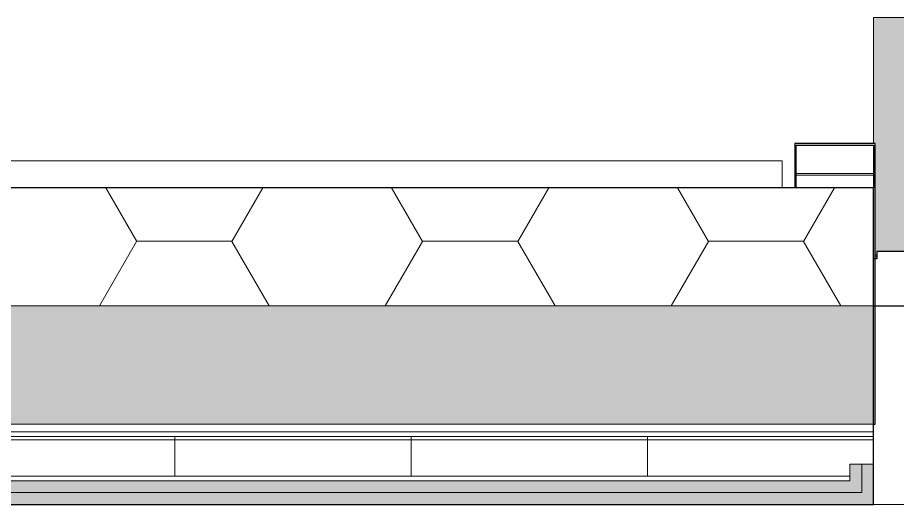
# Model space of a CAD drawing. Header units: millimetres. Extents: x 155920 to 295199, y -4084 to 97293.
# Drawn here: x 193572 to 194689, y 34245 to 34863 of the extents above; entities that cross this region are included whole.
import ezdxf

# ---------------------------------------------------------------- set-up
doc = ezdxf.new("R2010")
doc.units = ezdxf.units.MM
doc.header["$MEASUREMENT"] = 0
for name, color, linetype, lineweight in [('A-GLAZ', 7, 'CONTINUOUS', 9), ('A-GLAZ-CURT', 7, 'CONTINUOUS', 9), ('A-GLAZ-CWMG', 7, 'CONTINUOUS', 9), ('A-WALL', 7, 'CONTINUOUS', 9), ('A-WALL-PATT', 7, 'CONTINUOUS', 25), ('I-WALL', 7, 'CONTINUOUS', 9)]:
    doc.layers.add(name, color=color, linetype=linetype, lineweight=lineweight)

msp = doc.modelspace()

# ---------------------------------------------------------------- hatches: boundary and pattern name
at = {"layer": 'A-GLAZ'}
msp.add_hatch(color=256, dxfattribs=at).paths.add_polyline_path([(197440.8, 34561.5), (197440.8, 34703.3), (197442.8, 34703.3), (197442.8, 34863.2), (194658.8, 34863.2), (194658.8, 34703.3), (194660.8, 34703.3), (194660.8, 34561.5), (194663.2, 34561.5), (194663.2, 34566.2), (196046.5, 34566.2), (196046.5, 34561.5), (196055.2, 34561.5), (196055.2, 34566.2), (197438.5, 34566.2), (197438.5, 34561.5)], flags=0)
h = msp.add_hatch(color=256, dxfattribs=at)
h.paths.add_polyline_path([(197438.5, 34559.4), (197440.8, 34559.4), (197440.8, 34561.5), (197438.5, 34561.5)], flags=0)
h.paths.add_polyline_path([(196046.5, 34559.4), (196055.2, 34559.4), (196055.2, 34561.5), (196046.5, 34561.1)], flags=0)
h.paths.add_polyline_path([(194660.8, 34559.4), (194663.2, 34559.4), (194663.2, 34561.5), (194660.8, 34561.5)], flags=0)
at = {"layer": 'A-WALL-PATT', "lineweight": 9}
h = msp.add_hatch(color=256, dxfattribs=at)
h.paths.add_polyline_path([(230738.8, 34347.3), (230990.8, 34347.3), (230990.8, 34497.3), (229692.8, 34497.3), (229692.8, 34347.3), (230298.1, 34347.3)], flags=0)
h.paths.add_polyline_path([(220908.8, 34347.3), (220908.8, 34497.3), (202317.8, 34497.3), (202317.8, 34347.3), (220879.3, 34347.3)], flags=0)
h.paths.add_polyline_path([(199908.8, 34347.3), (199908.8, 34497.3), (197442.8, 34497.3), (197442.8, 34347.3), (199799.2, 34347.3)], flags=0)
h.paths.add_polyline_path([(194658.8, 34347.3), (194658.8, 34497.3), (192497.8, 34497.3), (192512, 34491.5), (192517.8, 34477.3), (192517.8, 34367.3), (192512, 34353.2), (192497.8, 34347.3), (194417.1, 34347.3)], flags=0)
h.paths.add_polyline_path([(192423.7, 34347.3), (192435, 34348.5), (192423.7, 34353.2), (192417.8, 34367.3), (192417.8, 34347.3)], flags=0)
h.paths.add_polyline_path([(190803, 34347.3), (190808.8, 34347.3), (190808.8, 34367.3), (190803, 34353.2), (190788.8, 34347.3), (190798.8, 34347.3)], flags=0)
h.paths.add_polyline_path([(190718.8, 34347.3), (190728.8, 34347.3), (190714.7, 34353.2), (190708.8, 34367.3), (190708.8, 34477.3), (190714.7, 34491.5), (190728.8, 34497.3), (187318, 34497.3), (187318, 34347.3), (190714.7, 34347.3)], flags=0)
h.paths.add_polyline_path([(183652.8, 34347.3), (185283.8, 34347.3), (185283.8, 34497.3), (159942.8, 34497.3), (159942.8, 34347.3), (183432.8, 34347.3)], flags=0)
h.paths.add_polyline_path([(157908.7, 34347.3), (157908.7, 34497.3), (156603.8, 34497.3), (156603.8, 34347.3), (157340, 34347.3)], flags=0)
h.paths.add_polyline_path([(192442.8, 34357.3), (192497.8, 34357.3), (192504.9, 34360.3), (192507.8, 34367.3), (192507.8, 34477.3), (192504.9, 34484.4), (192497.8, 34487.3), (192442.8, 34487.3), (192442.8, 34437.3), (192427.8, 34437.3), (192427.8, 34367.3), (192430.8, 34360.3), (192437.8, 34357.3)], flags=0)
h.paths.add_polyline_path([(190728.8, 34357.3), (190788.8, 34357.3), (190795.9, 34360.3), (190798.8, 34367.3), (190798.8, 34437.3), (190783.8, 34437.3), (190783.8, 34487.3), (190728.8, 34487.3), (190721.8, 34484.4), (190718.8, 34477.3), (190718.8, 34367.3), (190721.8, 34360.3)], flags=0)
h = msp.add_hatch(color=256, dxfattribs=at)
h.paths.add_polyline_path([(194118.1, 34245.3), (194658.8, 34245.3), (194658.8, 34296.3), (194643.8, 34296.3), (194643.8, 34260.3), (192432.8, 34260.3), (192432.8, 34296.3), (192417.8, 34296.3), (192417.8, 34245.3), (193819.1, 34245.3)], flags=0)
h.paths.add_polyline_path([(190808.8, 34245.3), (190808.8, 34296.3), (190793.8, 34296.3), (190793.8, 34260.3), (189398.8, 34260.3), (189398.8, 34245.3), (190231, 34245.3)], flags=0)
h.paths.add_polyline_path([(197480.3, 34245.3), (197480.3, 34260.3), (197457.8, 34260.3), (197457.8, 34296.3), (197442.8, 34296.3), (197442.8, 34245.3)], flags=0)
at = {"layer": 'A-WALL-PATT', "lineweight": 5}
h = msp.add_hatch(color=256, dxfattribs=at)
h.paths.add_polyline_path([(194417.1, 34260.3), (194643.8, 34260.3), (194643.8, 34296.3), (194628.8, 34296.3), (194628.8, 34275.3), (192447.8, 34275.3), (192447.8, 34296.3), (192432.8, 34296.3), (192432.8, 34260.3), (194118.1, 34260.3)], flags=0)
h.paths.add_polyline_path([(197480.3, 34260.3), (197480.3, 34275.3), (197472.8, 34275.3), (197472.8, 34296.3), (197457.8, 34296.3), (197457.8, 34260.3)], flags=0)
h.paths.add_polyline_path([(189398.8, 34260.3), (190793.8, 34260.3), (190793.8, 34296.3), (190778.8, 34296.3), (190778.8, 34275.3), (189398.8, 34275.3)], flags=0)

# ---------------------------------------------------------------- linework, layer by layer
at = {"layer": 'A-GLAZ'}
for p, q in [((194658.8, 34703.3), (194658.8, 34863.2)), ((197442.8, 34863.2), (194658.8, 34863.2)), ((194663.2, 34561.5), (194660.8, 34561.5)), ((194663.2, 34559.4), (194660.8, 34559.4))]:
    msp.add_line(p, q, dxfattribs=at)
at = {"layer": 'A-GLAZ', "lineweight": 30}
for p, q in [((194660.8, 34703.3), (194558.8, 34703.3)), ((194558.8, 34703.3), (194558.8, 34647.3)), ((194560.8, 34647.3), (194560.8, 34701.3)), ((194560.8, 34701.3), (194658.8, 34701.3)), ((194658.8, 34701.3), (194658.8, 34647.3)), ((194660.8, 34347.3), (194660.8, 34703.3)), ((194724, 34566.2), (194663.2, 34566.2)), ((194663.2, 34566.2), (194663.2, 34557.2)), ((194663.2, 34557.2), (194658.8, 34557.2)), ((194658.8, 34497.3), (194718, 34497.3)), ((194658.8, 34347.3), (194660.8, 34347.3))]:
    msp.add_line(p, q, dxfattribs=at)
at = {"layer": 'A-GLAZ-CURT', "lineweight": 20}
for p, q in [((194542.8, 34681.3), (192683.8, 34681.3)), ((194542.8, 34647.3), (194542.8, 34681.3)), ((192683.8, 34647.3), (194542.8, 34647.3))]:
    msp.add_line(p, q, dxfattribs=at)
at = {"layer": 'A-GLAZ-CWMG'}
for p, q in [((194560.8, 34665.3), (194658.8, 34665.3)), ((194658.8, 34663.3), (194560.8, 34663.3))]:
    msp.add_line(p, q, dxfattribs=at)
at = {"layer": 'A-WALL', "lineweight": 30}
for p, q in [((194658.8, 34647.3), (192667.8, 34647.3)), ((194658.8, 34347.3), (194658.8, 34647.3))]:
    msp.add_line(p, q, dxfattribs=at)
at = {"layer": 'A-WALL'}
for p, q in [((192497.8, 34497.3), (194658.8, 34497.3)), ((192497.8, 34347.3), (194658.8, 34347.3)), ((194658.8, 34347.3), (192497.8, 34347.3)), ((192417.8, 34337.3), (194658.8, 34337.3)), ((192417.8, 34331.3), (194658.8, 34331.3)), ((194643.8, 34296.3), (194628.8, 34296.3)), ((194628.8, 34281.3), (194628.8, 34296.3)), ((194658.8, 34296.3), (194643.8, 34296.3)), ((194643.8, 34260.3), (194643.8, 34296.3)), ((192447.8, 34281.3), (194628.8, 34281.3)), ((194628.8, 34275.3), (194628.8, 34281.3)), ((192447.8, 34275.3), (194628.8, 34275.3)), ((192432.8, 34260.3), (194643.8, 34260.3))]:
    msp.add_line(p, q, dxfattribs=at)
at = {"layer": 'A-WALL-PATT', "linetype": 'Continuous', "lineweight": 9}
for p, q in [((193723.4, 34579.2), (193684, 34647.3)), ((193844.2, 34579.1), (193883.6, 34647.3)), ((194086.3, 34579.2), (194046.9, 34647.3)), ((194207.1, 34579.1), (194246.5, 34647.3)), ((194449.2, 34579.2), (194409.8, 34647.3)), ((194570, 34579.1), (194609.4, 34647.3)), ((193676, 34497.3), (193723.3, 34579.1)), ((193723.2, 34579.3), (193844.2, 34579.3)), ((193723.3, 34579.1), (193723.3, 34579.1)), ((193723.3, 34579.1), (193723.3, 34579.1)), ((193891.6, 34497.3), (193844.3, 34579.2)), ((194038.9, 34497.3), (194086.2, 34579.1)), ((194086.1, 34579.3), (194207.1, 34579.3)), ((194086.2, 34579.1), (194086.2, 34579.1)), ((194086.2, 34579.1), (194086.2, 34579.1)), ((194254.5, 34497.3), (194207.2, 34579.2)), ((194401.8, 34497.3), (194449.1, 34579.1)), ((194449, 34579.3), (194570, 34579.3)), ((194449.1, 34579.1), (194449.1, 34579.1)), ((194449.1, 34579.1), (194449.1, 34579.1)), ((194617.4, 34497.3), (194570.1, 34579.2)), ((192417.8, 34327.3), (194658.8, 34327.3)), ((193771.8, 34281.3), (193771.8, 34331.3)), ((194071.8, 34281.3), (194071.8, 34331.3)), ((194371.8, 34281.3), (194371.8, 34331.3))]:
    msp.add_line(p, q, dxfattribs=at)
at = {"layer": 'I-WALL', "lineweight": 30}
for p, q in [((194658.8, 34245.3), (194658.8, 34347.3)), ((192417.8, 34245.3), (194658.8, 34245.3))]:
    msp.add_line(p, q, dxfattribs=at)
at = {"layer": 'I-WALL'}
msp.add_line((197442.8, 34245.3), (194658.8, 34245.3), dxfattribs=at)

doc.saveas('drawing.dxf')
